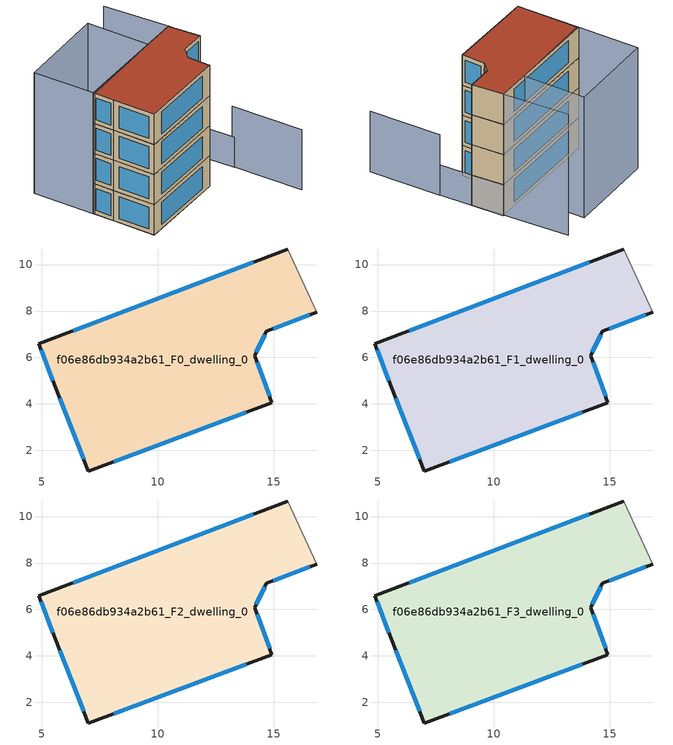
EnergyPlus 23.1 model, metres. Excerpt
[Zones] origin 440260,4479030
f06e86db934a2b61_F0_dwelling_0
 floor ground (EU_floor_Construction): 14.91,4.04 14.17,6.07 14.66,7.13 16.84,7.95 15.59,10.67 4.86,6.58 5.58,4.74 6.99,1.11 z0
 wall outside (EU_wall_Construction): 16.84,7.95 14.66,7.13 14.17,6.07 14.91,4.04 6.99,1.11 5.58,4.74 4.86,6.58 15.59,10.67 z0:3
 wall adiabatic (EU_wall_Construction): 15.59,10.67 16.84,7.95 z0:3
 window (EU_Window_Construction): 14.28,5.78 14.81,4.32 / 13.81,3.63 8.09,1.51 / 6.79,1.61 5.77,4.23 / 5.48,4.99 4.96,6.33 / 6.35,7.15 14.1,10.1 / 16.54,7.84 14.96,7.24 / 14.59,6.98 14.24,6.21 z0.42:2.58
f06e86db934a2b61_F1_dwelling_0
 floor to f06e86db934a2b61_F0_dwelling_0 (EU_floor_Construction): 14.91,4.04 14.17,6.07 14.66,7.13 16.84,7.95 15.58,10.67 4.86,6.58 5.57,4.74 6.99,1.11 z3
 wall outside (EU_wall_Construction): 16.84,7.95 14.66,7.13 14.17,6.07 14.91,4.04 6.99,1.11 5.58,4.74 4.86,6.58 15.59,10.67 z3:6
 wall adiabatic (EU_wall_Construction): 15.59,10.67 16.84,7.95 z3:6
 window (EU_Window_Construction): 14.28,5.78 14.81,4.32 / 13.81,3.63 8.09,1.51 / 6.79,1.61 5.77,4.23 / 5.48,4.99 4.96,6.33 / 6.35,7.15 14.1,10.1 / 16.54,7.84 14.96,7.24 / 14.59,6.98 14.24,6.21 z3.42:5.58
f06e86db934a2b61_F2_dwelling_0
 floor to f06e86db934a2b61_F1_dwelling_0 (EU_floor_Construction): 14.91,4.04 14.17,6.07 14.66,7.13 16.84,7.95 15.58,10.67 4.86,6.58 5.57,4.74 6.99,1.11 z6
 wall outside (EU_wall_Construction): 16.84,7.95 14.66,7.13 14.17,6.07 14.91,4.04 6.99,1.11 5.58,4.74 4.86,6.58 15.59,10.67 z6:9
 wall adiabatic (EU_wall_Construction): 15.59,10.67 16.84,7.95 z6:9
 window (EU_Window_Construction): 14.28,5.78 14.81,4.32 / 13.81,3.63 8.09,1.51 / 6.79,1.61 5.77,4.23 / 5.48,4.99 4.96,6.33 / 6.35,7.15 14.1,10.1 / 16.54,7.84 14.96,7.24 / 14.59,6.98 14.24,6.21 z6.42:8.58
f06e86db934a2b61_F3_dwelling_0
 floor to f06e86db934a2b61_F2_dwelling_0 (EU_floor_Construction): 14.91,4.04 14.17,6.07 14.66,7.13 16.84,7.95 15.58,10.67 4.86,6.58 5.57,4.74 6.99,1.11 z9
 wall outside (EU_wall_Construction): 16.84,7.95 14.66,7.13 14.17,6.07 14.91,4.04 6.99,1.11 5.58,4.74 4.86,6.58 15.59,10.67 z9:12
 wall adiabatic (EU_wall_Construction): 15.59,10.67 16.84,7.95 z9:12
 window (EU_Window_Construction): 14.28,5.78 14.81,4.32 / 13.81,3.63 8.09,1.51 / 6.79,1.61 5.77,4.23 / 5.48,4.99 4.96,6.33 / 6.35,7.15 14.1,10.1 / 16.54,7.84 14.96,7.24 / 14.59,6.98 14.24,6.21 z9.42:11.58
 roof outside (EU_roof_Construction): 15.59,10.67 16.84,7.95 14.66,7.13 14.17,6.07 14.91,4.04 6.99,1.11 5.58,4.74 4.86,6.58 z12
shading: 20.59,-0.92 18.09,5.21 z0:6; 18.12,5.01 15.68,10.71 z0:3; 15.69,10.45 13.1,16.16 / 2.76,11.85 10.54,14.95 / 10.54,14.95 12.69,9.56 / 12.69,9.56 4.91,6.46 / 4.91,6.46 2.76,11.85 z0:12
[Building]
EU S2 Campaign: North Axis=0; Terrain=City; Solar Distribution=FullExterior
[Site:Location]
Madrid: Latitude=40.5; Longitude=-3.5; Time Zone=1; Elevation=609
[SizingPeriod:WeatherFileDays]
AnnualSizingPeriod: Begin Month=1; Begin Day of Month=1; End Month=12; End Day of Month=31; Day of Week for Start Day=Monday; Use Weather File Daylight Saving Period=No; Use Weather File Rain and Snow Indicators=No
[MATERIAL]
EU_InternalMass_Material: Roughness=MediumRough; Thickness=0.1; Conductivity=1; Density=1800; Specific Heat=900; Thermal Absorptance=0.9; Solar Absorptance=0.7; Visible Absorptance=0.7
[MATERIAL:NOMASS] Roughness=MediumRough; Thermal Absorptance=0.9; Solar Absorptance=0.7; Visible Absorptance=0.7
Name | Thermal Resistance
EU_wall_NoMass | 1.60022
EU_roof_NoMass | 1.57597
EU_floor_NoMass | 0.470652
[WINDOWMATERIAL:SIMPLEGLAZINGSYSTEM]
EU_Window_SimpleGlazing: UFactor=3.28802; Solar Heat Gain Coefficient=0.85; Visible Transmittance=0.85
[CONSTRUCTION]
EU_wall_Construction: EU_wall_NoMass
EU_roof_Construction: EU_roof_NoMass
EU_floor_Construction: EU_floor_NoMass
EU_InternalMass_Construction: EU_InternalMass_Material
EU_Window_Construction: EU_Window_SimpleGlazing
[ZONE] Type=1; Multiplier=1; Ceiling Height=autocalculate; Floor Area=autocalculate; Part of Total Floor Area=Yes
Name | Volume
f06e86db934a2b61_F0_dwelling_0 | 179.29
f06e86db934a2b61_F1_dwelling_0; f06e86db934a2b61_F2_dwelling_0; f06e86db934a2b61_F3_dwelling_0 | 179.289
[INTERNALMASS] Construction=EU_InternalMass_Construction; Surface Area=59.7633
Name | Zone or ZoneList
f06e86db934a2b61_F0_dwelling_0_EU_InternalMass | f06e86db934a2b61_F0_dwelling_0
f06e86db934a2b61_F1_dwelling_0_EU_InternalMass | f06e86db934a2b61_F1_dwelling_0
f06e86db934a2b61_F2_dwelling_0_EU_InternalMass | f06e86db934a2b61_F2_dwelling_0
f06e86db934a2b61_F3_dwelling_0_EU_InternalMass | f06e86db934a2b61_F3_dwelling_0
[OTHEREQUIPMENT] Fuel Type=Electricity; Design Level Calculation Method=Watts/Area; Power per Zone Floor Area=1; Fraction Latent=0; Fraction Radiant=0; Fraction Lost=0; Carbon Dioxide Generation Rate=0; EndUse Subcategory=EU_Step8_InternalGains
Name | Zone or ZoneList or Space or SpaceList | Schedule
EU_Step8_InternalGain_f06e86db934a2b61_F0_dwelling_0_f000 | f06e86db934a2b61_F0_dwelling_0 | EU_Step8_GainSchedule_f06e86db934a2b61_F0_dwelling_0_f000
EU_Step8_InternalGain_f06e86db934a2b61_F1_dwelling_0_f000 | f06e86db934a2b61_F1_dwelling_0 | EU_Step8_GainSchedule_f06e86db934a2b61_F1_dwelling_0_f000
EU_Step8_InternalGain_f06e86db934a2b61_F2_dwelling_0_f000 | f06e86db934a2b61_F2_dwelling_0 | EU_Step8_GainSchedule_f06e86db934a2b61_F2_dwelling_0_f000
EU_Step8_InternalGain_f06e86db934a2b61_F3_dwelling_0_f000 | f06e86db934a2b61_F3_dwelling_0 | EU_Step8_GainSchedule_f06e86db934a2b61_F3_dwelling_0_f000
[ZONEVENTILATION:DESIGNFLOWRATE] Schedule=EU_AlwaysOn; Design Flow Rate Calculation Method=AirChanges/Hour; Air Changes per Hour=0.480704; Ventilation Type=Natural; Fan Pressure Rise=0; Fan Total Efficiency=1; Constant Term Coefficient=1; Temperature Term Coefficient=0; Velocity Term Coefficient=0; Velocity Squared Term Coefficient=0; Minimum Indoor Temperature=-100; Maximum Indoor Temperature=100; Delta Temperature=-100; Minimum Outdoor Temperature=-100; Maximum Outdoor Temperature=100; Maximum Wind Speed=40
Name | Zone or ZoneList or Space or SpaceList
EU_ConstantAir_f06e86db934a2b61_F0_dwelling_0 | f06e86db934a2b61_F0_dwelling_0
EU_ConstantAir_f06e86db934a2b61_F1_dwelling_0 | f06e86db934a2b61_F1_dwelling_0
EU_ConstantAir_f06e86db934a2b61_F2_dwelling_0 | f06e86db934a2b61_F2_dwelling_0
EU_ConstantAir_f06e86db934a2b61_F3_dwelling_0 | f06e86db934a2b61_F3_dwelling_0
[HVACTEMPLATE:THERMOSTAT] Constant Heating Setpoint=20; Constant Cooling Setpoint=50
EU_HeatOnly_f06e86db934a2b61_F0_dwelling_0; EU_HeatOnly_f06e86db934a2b61_F1_dwelling_0; EU_HeatOnly_f06e86db934a2b61_F2_dwelling_0; EU_HeatOnly_f06e86db934a2b61_F3_dwelling_0
[HVACTEMPLATE:ZONE:IDEALLOADSAIRSYSTEM] System Availability Schedule=EU_AlwaysOn; Maximum Heating Supply Air Temperature=50; Minimum Cooling Supply Air Temperature=13; Maximum Heating Supply Air Humidity Ratio=0.0156; Minimum Cooling Supply Air Humidity Ratio=0.0077; Heating Limit=NoLimit; Cooling Limit=NoLimit; Heating Availability Schedule=EU_AlwaysOn; Cooling Availability Schedule=EU_CoolingOff; Dehumidification Control Type=ConstantSensibleHeatRatio; Cooling Sensible Heat Ratio=0.7; Dehumidification Setpoint=60; Humidification Control Type=None; Humidification Setpoint=30; Outdoor Air Method=None; Outdoor Air Flow Rate per Person=0.00944; Outdoor Air Flow Rate per Zone Floor Area=0; Outdoor Air Flow Rate per Zone=0; Demand Controlled Ventilation Type=None; Outdoor Air Economizer Type=NoEconomizer; Heat Recovery Type=None; Sensible Heat Recovery Effectiveness=0.7; Latent Heat Recovery Effectiveness=0.65
Name | Template Thermostat
f06e86db934a2b61_F0_dwelling_0 | EU_HeatOnly_f06e86db934a2b61_F0_dwelling_0
f06e86db934a2b61_F1_dwelling_0 | EU_HeatOnly_f06e86db934a2b61_F1_dwelling_0
f06e86db934a2b61_F2_dwelling_0 | EU_HeatOnly_f06e86db934a2b61_F2_dwelling_0
f06e86db934a2b61_F3_dwelling_0 | EU_HeatOnly_f06e86db934a2b61_F3_dwelling_0
[SIZING:ZONE] Zone Cooling Design Supply Air Temperature Input Method=SupplyAirTemperature; Zone Cooling Design Supply Air Temperature=13; Zone Heating Design Supply Air Temperature Input Method=SupplyAirTemperature; Zone Heating Design Supply Air Temperature=50; Zone Cooling Design Supply Air Humidity Ratio=0.008; Zone Heating Design Supply Air Humidity Ratio=0.008; Cooling Design Air Flow Method=DesignDay; Cooling Design Air Flow Rate=0; Cooling Minimum Air Flow per Zone Floor Area=0.000762; Cooling Minimum Air Flow=0; Cooling Minimum Air Flow Fraction=0.2; Heating Design Air Flow Method=DesignDay; Heating Design Air Flow Rate=0; Heating Maximum Air Flow per Zone Floor Area=0.002032; Heating Maximum Air Flow=0.141576; Heating Maximum Air Flow Fraction=0.3; Account for Dedicated Outdoor Air System=No; Dedicated Outdoor Air System Control Strategy=NeutralSupplyAir; Dedicated Outdoor Air Low Setpoint Temperature for Design=autosize; Dedicated Outdoor Air High Setpoint Temperature for Design=autosize; Zone Load Sizing Method=Sensible Load Only No Latent Load; Zone Latent Cooling Design Supply Air Humidity Ratio Input Method=HumidityRatioDifference; Zone Cooling Design Supply Air Humidity Ratio Difference=0.005; Zone Latent Heating Design Supply Air Humidity Ratio Input Method=HumidityRatioDifference; Zone Humidification Design Supply Air Humidity Ratio Difference=0.005
f06e86db934a2b61_F0_dwelling_0; f06e86db934a2b61_F1_dwelling_0; f06e86db934a2b61_F2_dwelling_0; f06e86db934a2b61_F3_dwelling_0
[SCHEDULE:CONSTANT]
Name | Hourly Value
EU_AlwaysOn | 1
EU_CoolingOff | 0
[SCHEDULE:FILE] Column Number=1; Rows to Skip at Top=0; Number of Hours of Data=8760; Column Separator=Comma; Interpolate to Timestep=No; Minutes per Item=60; Adjust Schedule for Daylight Savings=Yes
Name | File
EU_Step8_GainSchedule_f06e86db934a2b61_F0_dwelling_0_f000 | ../../schedules/f06e86db934a2b61/f06e86db934a2b61_F0_dwelling_0_f000_gain.csv
EU_Step8_GainSchedule_f06e86db934a2b61_F1_dwelling_0_f000 | ../../schedules/f06e86db934a2b61/f06e86db934a2b61_F1_dwelling_0_f000_gain.csv
EU_Step8_GainSchedule_f06e86db934a2b61_F2_dwelling_0_f000 | ../../schedules/f06e86db934a2b61/f06e86db934a2b61_F2_dwelling_0_f000_gain.csv
EU_Step8_GainSchedule_f06e86db934a2b61_F3_dwelling_0_f000 | ../../schedules/f06e86db934a2b61/f06e86db934a2b61_F3_dwelling_0_f000_gain.csv
